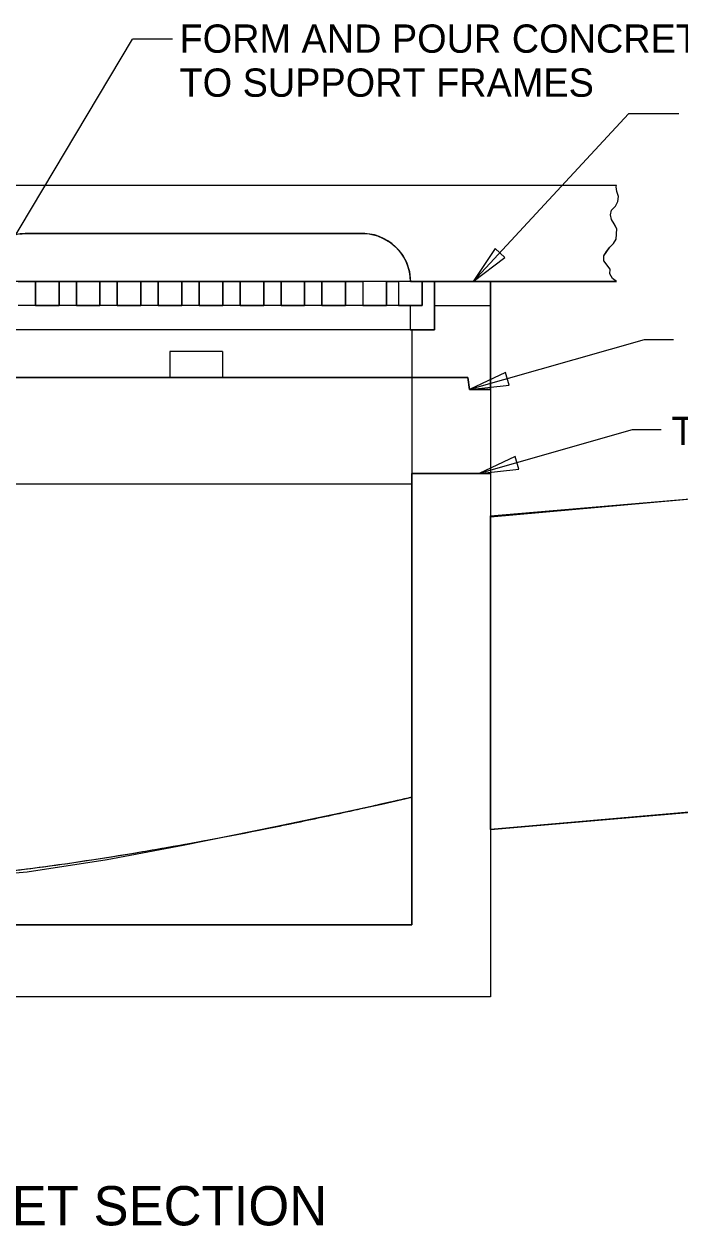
# Model space of a CAD drawing. Extents: x 1.2 to 16.5, y 0.6 to 10.3.
# Drawn here: x 4.201 to 6.286, y 2.015 to 5.838 of the extents above; entities that cross this region are included whole.
import ezdxf

# ---------------------------------------------------------------- set-up
doc = ezdxf.new("R2010")
doc.units = 0
for name, color, linetype in [('SD_P_Dimension Lines', 7, 'Continuous'), ('SD_P_Dimension Text', 7, 'Continuous'), ('SD_P_Hatching', 7, 'Continuous'), ('SD_P_Prop Hidden Lines', 7, 'Continuous'), ('SD_P_Prop Object Lines', 7, 'Continuous'), ('SD_P_Shading', 7, 'Continuous'), ('SD_P_Subtitles', 7, 'Continuous'), ('SD_X_Exist Hidden Lines', 7, 'Continuous')]:
    doc.layers.add(name, color=color, linetype=linetype)

msp = doc.modelspace()

# ---------------------------------------------------------------- linework, layer by layer
at = {"layer": 'SD_P_Dimension Lines'}
for p, q in [((3.9357, 4.7685), (4.5455, 5.7901)), ((4.6725, 5.7901), (4.5455, 5.7901)), ((6.1229, 5.552), (5.6289, 5.0189)), ((6.2827, 5.552), (6.1229, 5.552)), ((5.6986, 5.1245), (5.6286, 5.0189)), ((5.7293, 5.0958), (5.6986, 5.1245)), ((5.6286, 5.0189), (5.7293, 5.0958)), ((6.1727, 4.8341), (5.6171, 4.6752)), ((6.2657, 4.8341), (6.1727, 4.8341)), ((5.7315, 4.7297), (5.6171, 4.6752)), ((5.743, 4.6893), (5.7315, 4.7297)), ((5.6171, 4.6752), (5.743, 4.6893)), ((6.1336, 4.5475), (5.6473, 4.4085)), ((6.2266, 4.5475), (6.1336, 4.5475)), ((5.7618, 4.463), (5.6473, 4.4085)), ((5.7733, 4.4226), (5.7618, 4.463)), ((5.6473, 4.4085), (5.7733, 4.4226))]:
    msp.add_line(p, q, dxfattribs=at)
at = {"layer": 'SD_P_Hatching'}
msp.add_lwpolyline([(2.434, 3.2878), (2.6085, 3.2071), (2.7714, 3.1615), (2.9511, 3.1256), (3.107, 3.1073), (3.1872, 3.1012), (3.2925, 3.0964), (3.4574, 3.0934), (3.6756, 3.0999), (3.9307, 3.1186), (4.2109, 3.142), (4.465, 3.1811), (4.706, 3.2267), (4.9991, 3.2853), (5.1815, 3.3244), (5.3379, 3.357), (5.434, 3.3787), (5.434, 2.9732), (2.434, 2.9732)], close=True, dxfattribs=at)
at = {"layer": 'SD_P_Prop Hidden Lines'}
msp.add_lwpolyline([(6.084, 5.0189), (6.0718, 5.0292), (6.0631, 5.0436), (6.0639, 5.0587), (6.0535, 5.0723), (6.0439, 5.085), (6.0439, 5.101), (6.0527, 5.1146), (6.0631, 5.1281), (6.075, 5.1401), (6.083, 5.1536), (6.0838, 5.1704), (6.0854, 5.1863), (6.0766, 5.2023), (6.0687, 5.2158), (6.0647, 5.231), (6.0687, 5.2462), (6.0806, 5.2589), (6.0886, 5.2741), (6.0902, 5.2892), (6.0854, 5.3052), (6.083, 5.3203), (6.084, 5.3241)], dxfattribs=at)
at = {"layer": 'SD_P_Prop Object Lines'}
for p, q in [((6.084, 5.3241), (1.784, 5.3241)), ((5.2761, 5.1719), (4.2195, 5.1719)), ((5.3455, 5.0189), (4.1033, 5.0189)), ((4.1818, 5.0189), (4.2367, 5.0189)), ((4.2367, 5.0189), (4.2367, 4.9428)), ((4.2367, 4.9428), (4.2367, 5.0189)), ((4.2367, 5.0189), (4.3119, 5.0189)), ((4.3669, 5.0189), (4.3119, 5.0189)), ((4.3119, 4.9428), (4.3119, 5.0189)), ((4.3119, 5.0189), (4.3669, 5.0189)), ((4.3119, 5.0189), (4.3119, 4.9428)), ((4.3119, 4.9428), (4.3119, 5.0189)), ((4.3119, 5.0189), (4.3669, 5.0189)), ((4.3669, 5.0189), (4.3669, 4.9428)), ((4.442, 5.0189), (4.3669, 5.0189)), ((4.3669, 5.0189), (4.3669, 4.9428)), ((4.3669, 4.9428), (4.3669, 5.0189)), ((4.3669, 5.0189), (4.442, 5.0189)), ((4.3669, 5.0189), (4.3669, 4.9428)), ((4.442, 5.0189), (4.442, 4.9428)), ((4.497, 5.0189), (4.442, 5.0189)), ((4.442, 4.9428), (4.442, 5.0189)), ((4.442, 5.0189), (4.497, 5.0189)), ((4.442, 5.0189), (4.442, 4.9428)), ((4.442, 4.9428), (4.442, 5.0189)), ((4.442, 5.0189), (4.497, 5.0189)), ((4.497, 5.0189), (4.497, 4.9428)), ((4.5722, 5.0189), (4.497, 5.0189)), ((4.497, 5.0189), (4.497, 4.9428)), ((4.497, 4.9428), (4.497, 5.0189)), ((4.497, 5.0189), (4.5722, 5.0189)), ((4.497, 5.0189), (4.497, 4.9428)), ((4.5722, 5.0189), (4.5722, 4.9428)), ((4.6272, 5.0189), (4.5722, 5.0189)), ((4.5722, 4.9428), (4.5722, 5.0189)), ((4.5722, 5.0189), (4.6272, 5.0189)), ((4.5722, 5.0189), (4.5722, 4.9428)), ((4.5722, 4.9428), (4.5722, 5.0189)), ((4.5722, 5.0189), (4.6272, 5.0189)), ((4.6272, 5.0189), (4.6272, 4.9428)), ((4.7023, 5.0189), (4.6272, 5.0189)), ((4.6272, 5.0189), (4.6272, 4.9428)), ((4.6272, 4.9428), (4.6272, 5.0189)), ((4.6272, 5.0189), (4.7023, 5.0189)), ((4.6272, 5.0189), (4.6272, 4.9428)), ((4.7023, 5.0189), (4.7023, 4.9428)), ((4.7573, 5.0189), (4.7023, 5.0189)), ((4.7023, 4.9428), (4.7023, 5.0189)), ((4.7023, 5.0189), (4.7573, 5.0189)), ((4.7023, 5.0189), (4.7023, 4.9428)), ((4.7023, 4.9428), (4.7023, 5.0189)), ((4.7023, 5.0189), (4.7573, 5.0189)), ((4.7573, 5.0189), (4.7573, 4.9428)), ((4.8325, 5.0189), (4.7573, 5.0189)), ((4.7573, 5.0189), (4.7573, 4.9428)), ((4.7573, 4.9428), (4.7573, 5.0189)), ((4.7573, 5.0189), (4.8325, 5.0189)), ((4.7573, 5.0189), (4.7573, 4.9428)), ((4.8325, 5.0189), (4.8325, 4.9428)), ((4.8875, 5.0189), (4.8325, 5.0189)), ((4.8325, 4.9428), (4.8325, 5.0189)), ((4.8325, 5.0189), (4.8875, 5.0189)), ((4.8325, 5.0189), (4.8325, 4.9428)), ((4.8325, 4.9428), (4.8325, 5.0189)), ((4.8325, 5.0189), (4.8875, 5.0189)), ((4.8875, 5.0189), (4.8875, 4.9428)), ((4.9626, 5.0189), (4.8875, 5.0189)), ((4.8875, 5.0189), (4.8875, 4.9428)), ((4.8875, 4.9428), (4.8875, 5.0189)), ((4.8875, 5.0189), (4.9626, 5.0189)), ((4.8875, 5.0189), (4.8875, 4.9428)), ((4.9626, 5.0189), (4.9626, 4.9428)), ((5.0176, 5.0189), (4.9626, 5.0189)), ((4.9626, 4.9428), (4.9626, 5.0189)), ((4.9626, 5.0189), (5.0176, 5.0189)), ((4.9626, 5.0189), (4.9626, 4.9428)), ((4.9626, 4.9428), (4.9626, 5.0189)), ((4.9626, 5.0189), (5.0176, 5.0189)), ((5.0176, 5.0189), (5.0176, 4.9428)), ((5.0928, 5.0189), (5.0176, 5.0189)), ((5.0176, 5.0189), (5.0176, 4.9428)), ((5.0176, 4.9428), (5.0176, 5.0189)), ((5.0176, 5.0189), (5.0928, 5.0189)), ((5.0176, 5.0189), (5.0176, 4.9428)), ((5.0928, 5.0189), (5.0928, 4.9428)), ((5.1477, 5.0189), (5.0928, 5.0189)), ((5.0928, 4.9428), (5.0928, 5.0189)), ((5.0928, 5.0189), (5.1477, 5.0189)), ((5.0928, 5.0189), (5.0928, 4.9428)), ((5.0928, 4.9428), (5.0928, 5.0189)), ((5.0928, 5.0189), (5.1477, 5.0189)), ((5.1477, 5.0189), (5.1477, 4.9428)), ((5.2229, 5.0189), (5.1477, 5.0189)), ((5.1477, 5.0189), (5.1477, 4.9428)), ((5.1477, 4.9428), (5.1477, 5.0189)), ((5.1477, 5.0189), (5.2229, 5.0189)), ((5.1477, 5.0189), (5.1477, 4.9428)), ((5.2229, 5.0189), (5.2229, 4.9428)), ((5.2229, 5.0189), (5.2229, 4.9428)), ((5.2229, 4.9428), (5.2229, 5.0189)), ((5.2229, 5.0189), (5.2779, 5.0189)), ((5.2779, 5.0189), (5.2779, 4.9428)), ((5.5052, 5.0189), (5.2779, 5.0189)), ((5.353, 5.0189), (5.353, 4.9428)), ((5.4667, 5.0189), (5.3915, 5.0189)), ((5.3915, 5.0189), (5.3915, 4.9428)), ((5.4667, 5.0189), (5.4667, 4.9428)), ((5.5052, 5.0189), (5.4667, 5.0189)), ((5.4667, 4.9428), (5.4667, 5.0189)), ((5.5052, 4.8658), (5.5052, 5.0189)), ((6.084, 5.0189), (5.5052, 5.0189)), ((5.684, 5.0189), (5.684, 3.2764)), ((4.2367, 4.9428), (4.1818, 4.9428)), ((4.3119, 4.9428), (4.2367, 4.9428)), ((4.3669, 4.9428), (4.3119, 4.9428)), ((4.3669, 4.9428), (4.3119, 4.9428)), ((4.3669, 4.9428), (4.3119, 4.9428)), ((4.442, 4.9428), (4.3669, 4.9428)), ((4.442, 4.9428), (4.3669, 4.9428)), ((4.497, 4.9428), (4.442, 4.9428)), ((4.497, 4.9428), (4.442, 4.9428)), ((4.497, 4.9428), (4.442, 4.9428)), ((4.5722, 4.9428), (4.497, 4.9428)), ((4.5722, 4.9428), (4.497, 4.9428)), ((4.6272, 4.9428), (4.5722, 4.9428)), ((4.6272, 4.9428), (4.5722, 4.9428)), ((4.6272, 4.9428), (4.5722, 4.9428)), ((4.7023, 4.9428), (4.6272, 4.9428)), ((4.7023, 4.9428), (4.6272, 4.9428)), ((4.7573, 4.9428), (4.7023, 4.9428)), ((4.7573, 4.9428), (4.7023, 4.9428)), ((4.7573, 4.9428), (4.7023, 4.9428)), ((4.8325, 4.9428), (4.7573, 4.9428)), ((4.8325, 4.9428), (4.7573, 4.9428)), ((4.8875, 4.9428), (4.8325, 4.9428)), ((4.8875, 4.9428), (4.8325, 4.9428)), ((4.8875, 4.9428), (4.8325, 4.9428)), ((4.9626, 4.9428), (4.8875, 4.9428)), ((4.9626, 4.9428), (4.8875, 4.9428)), ((5.0176, 4.9428), (4.9626, 4.9428)), ((5.0176, 4.9428), (4.9626, 4.9428)), ((5.0176, 4.9428), (4.9626, 4.9428)), ((5.0928, 4.9428), (5.0176, 4.9428)), ((5.0928, 4.9428), (5.0176, 4.9428)), ((5.1477, 4.9428), (5.0928, 4.9428)), ((5.1477, 4.9428), (5.0928, 4.9428)), ((5.1477, 4.9428), (5.0928, 4.9428)), ((5.2229, 4.9428), (5.1477, 4.9428)), ((5.2229, 4.9428), (5.1477, 4.9428)), ((5.2779, 4.9428), (5.2229, 4.9428)), ((5.4282, 4.9428), (5.2229, 4.9428)), ((5.3915, 4.9428), (5.4282, 4.9428)), ((5.4667, 4.9428), (5.4282, 4.9428)), ((5.4282, 4.9428), (5.4282, 4.8658)), ((5.4667, 4.9428), (5.4282, 4.9428)), ((5.4282, 4.9428), (5.4667, 4.9428)), ((5.5052, 4.9423), (5.684, 4.9423)), ((5.4667, 4.8658), (4.0058, 4.8658)), ((5.4282, 4.8658), (5.5052, 4.8658)), ((5.434, 4.8658), (5.434, 2.9732)), ((4.6645, 4.7964), (4.6645, 4.7134)), ((4.8311, 4.7964), (4.6645, 4.7964)), ((4.8311, 4.7964), (4.8311, 4.7134)), ((5.6116, 4.7137), (2.7309, 4.7137)), ((5.6171, 4.6752), (5.6116, 4.7137)), ((5.684, 4.6752), (5.6171, 4.6752)), ((5.684, 4.4085), (5.434, 4.4085)), ((5.434, 4.4085), (5.434, 4.1326)), ((5.6473, 4.4085), (5.434, 4.4085)), ((5.434, 4.3746), (2.434, 4.3746)), ((5.684, 4.271), (6.368, 4.3317)), ((5.434, 3.4562), (5.434, 2.9732)), ((5.684, 3.2764), (6.449, 3.3427)), ((5.684, 3.2764), (5.684, 2.7441)), ((5.434, 2.9732), (2.434, 2.9732)), ((5.684, 2.7441), (2.184, 2.7441))]:
    msp.add_line(p, q, dxfattribs=at)
for centre, start, end in [((4.212, 5.019), 87.1956, 180), ((5.2761, 5.0189), 0, 92.8044)]:
    msp.add_arc(centre, 0.1531, start, end, dxfattribs=at)
for points in [[(5.434, 3.3787), (3.2012, 2.8582), (2.434, 3.2878)], [(5.434, 3.3787), (4.2101, 3.0934), (3.4265, 3.0935)]]:
    msp.add_open_spline(points, degree=2, dxfattribs=at)
at = {"layer": 'SD_P_Shading'}
for points in [[(4.1876, 5.1701), (4.2024, 5.1718), (4.2195, 5.1719), (4.4623, 5.1721), (5.2606, 5.1723), (5.298, 5.1709), (5.3247, 5.1647), (5.3427, 5.1564), (5.3427, 5.1564), (5.3663, 5.1425), (5.3816, 5.1297), (5.3923, 5.1182), (5.4048, 5.1023), (5.4162, 5.0801), (5.4259, 5.0513), (5.4291, 5.0189), (6.084, 5.0189), (6.0718, 5.0292), (6.0631, 5.0436), (6.0639, 5.0587), (6.0439, 5.085), (6.0439, 5.101), (6.0631, 5.1281), (6.075, 5.1401), (6.083, 5.1536), (6.0854, 5.1863), (6.0687, 5.2158), (6.0647, 5.231), (6.0687, 5.2462), (6.0806, 5.2589), (6.0886, 5.2741), (6.0902, 5.2892), (6.0854, 5.3052), (6.083, 5.3203), (6.084, 5.3241), (1.784, 5.3241)], [(4.1818, 5.0189), (4.2367, 5.0189), (4.2367, 4.9428), (4.3119, 4.9428), (4.3119, 5.0189), (4.3669, 5.0189), (4.3669, 4.9428), (4.442, 4.9428), (4.442, 5.0189), (4.497, 5.0189), (4.497, 4.9428), (4.5722, 4.9428), (4.5722, 5.0189), (4.6272, 5.0189), (4.6272, 4.9428), (4.7023, 4.9428), (4.7023, 5.0189), (4.7573, 5.0189), (4.7573, 4.9428), (4.8325, 4.9428), (4.8325, 5.0189), (4.8875, 5.0189), (4.8875, 4.9428), (4.9626, 4.9428), (4.9626, 5.0189), (5.0176, 5.0189), (5.0176, 4.9428), (5.0928, 4.9428), (5.0928, 5.0189), (5.1477, 5.0189), (5.1477, 4.9428), (5.2229, 4.9428), (5.2229, 5.0189), (5.2779, 5.0189), (5.2779, 4.9428), (5.353, 4.9428), (5.353, 5.0189), (5.3915, 5.0189), (5.3915, 4.9428), (5.4667, 4.9428), (5.4667, 5.0189), (3.9673, 5.0189)], [(6.449, 3.3427), (5.684, 3.2764), (5.684, 4.2737), (6.368, 4.3317)]]:
    msp.add_lwpolyline(points, dxfattribs=at)
for points in [[(5.5052, 5.0189), (5.5052, 4.8658), (5.4329, 4.8658), (4.059, 4.8658), (4.059, 4.7137), (5.434, 4.7137), (5.6116, 4.7137), (5.6171, 4.6752), (5.684, 4.6752), (5.684, 5.0189)], [(5.4282, 4.9428), (5.4282, 4.8658), (5.5052, 4.8658), (5.5052, 5.0189), (5.4667, 5.0189), (5.4667, 4.9428)], [(5.6116, 4.7137), (5.6171, 4.6752), (5.684, 4.6752), (5.684, 4.4085), (5.434, 4.4085), (5.434, 4.3746), (4.059, 4.3746), (4.059, 4.7137), (5.434, 4.7137)], [(2.184, 4.4085), (2.434, 4.4085), (2.434, 2.9732), (5.434, 2.9732), (5.434, 4.4085), (5.684, 4.4085), (5.684, 2.7441), (2.184, 2.7441)]]:
    msp.add_lwpolyline(points, close=True, dxfattribs=at)
at = {"layer": 'SD_X_Exist Hidden Lines'}
msp.add_line((5.684, 4.2707), (5.684, 3.2767), dxfattribs=at)

# ---------------------------------------------------------------- texts
at = {"layer": 'SD_P_Dimension Text'}
for s, p in [('FORM AND POUR CONCRETE', (4.695, 5.7467)), ('TO SUPPORT FRAMES', (4.695, 5.6067)), ('TYPE 3 JOINT (TYP.)', (6.2589, 4.4988))]:
    msp.add_text(s, height=0.09, dxfattribs=at).set_placement(p)
at = {"layer": 'SD_P_Subtitles'}
msp.add_text('DOUBLE INLET SECTION', height=0.125, dxfattribs=at).set_placement((3.1675, 2.017))

doc.saveas('drawing.dxf')
